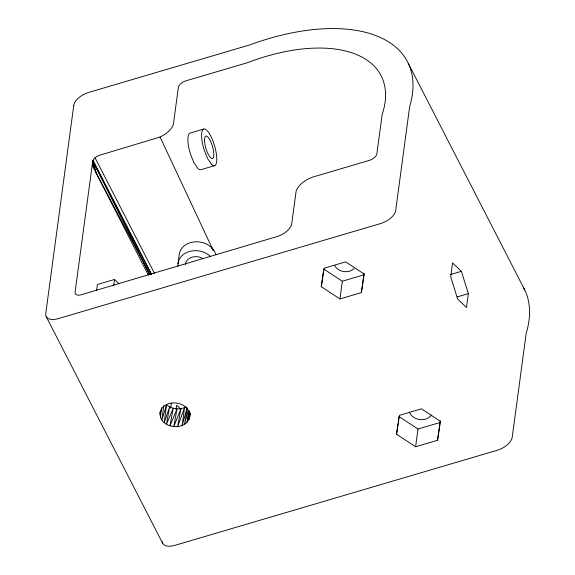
<?xml version="1.0" encoding="UTF-8"?>
<svg xmlns="http://www.w3.org/2000/svg" width="575" height="575" viewBox="0 0 575 575"><rect width="100%" height="100%" fill="white"/><g stroke="black" fill="none" stroke-linecap="round" stroke-linejoin="round"><path stroke-width="0.86" d="M189.98 412.857C191.475 433.068 155.897 429.906 160.432 410.514M160.447 417.055L161.661 407.697M163.774 405.576L161.898 420.037L166.549 404.793C171.882 409.184 180.004 410.313 186.07 406.82M166.549 404.793L164.234 422.661L169.611 406.87L166.455 424.35L173.19 408.272L169.934 425.917L177.035 408.89L173.751 426.729L180.902 408.696L177.632 426.722L184.51 407.689L182.167 425.55L187.155 407.653M190.016 413.684L189.664 416.35C190.167 400.301 161.575 397.555 159.987 413.921M96.571 290.519L97.376 284.524L114.526 279.464L119.068 283.806M113.721 285.466L114.526 279.464M177.998 263.803L179.184 254.933A18.608 14.907 7.7 0 1 207.992 244.828L211.399 247.437M170.689 408.221L171.379 403.068M176.072 409.486L176.647 405.188L181.017 409.364M321.31 286.738L324.149 268.216L345.604 261.884L364.227 274.081L361.395 292.61L339.933 298.935L321.31 286.738L323.222 272.557M323.459 270.782L323.696 269.007L342.319 281.204L363.781 274.879L364.047 273.111M339.933 298.935L342.319 281.204M361.395 292.61L363.781 274.879M396.57 434.269L399.467 415.323L421.418 408.854L440.464 421.324L437.561 440.27L415.617 446.739L396.57 434.269L398.001 423.631M398.238 421.856L398.957 416.537L418.003 429.007L439.947 422.539L440.213 420.814M415.617 446.739L418.003 429.007M437.561 440.27L439.947 422.539M468.345 293.638L466.483 307.51L457.65 299.079L450.692 276.783L452.554 262.919L461.387 271.342L468.345 293.638L457.204 296.923M189.779 413.181L188.888 419.383L189.786 413.31M188.931 410.643L187.148 422.107L189.441 411.01M187.191 408.573L184.568 424.336L188.212 410.507M151.577 274.828L92.776 160.964L75.045 292.33A7.446 3.896 -27.2 0 0 81.312 294.731L276.827 236.648A15 7.842 -27.2 0 0 291.733 223.704L295.852 193.121A18.12 9.466 -27.2 0 1 313.979 176.705L369.409 160.353A7.475 3.903 -27.2 0 0 376.862 153.899L382.152 114.59A142.14 74.268 -27.2 0 0 247.509 62.675L185.818 80.867A7.475 3.903 -27.2 0 0 178.365 87.321L173.65 122.346A18.12 9.466 -27.2 0 1 160.073 137.03L100.093 155.106A7.475 3.903 -27.2 0 0 93.028 160.346L92.776 160.964L96.154 172.982L149.931 274.584M203.5 129.116L189.786 133.156A19.119 5.577 73.6 0 0 190.426 153.956L193.947 162.725L197.879 168.453A19.119 5.577 73.6 0 0 201.164 169.611L214.885 165.564M450.239 274.627L461.387 271.342M92.776 160.964L149.859 274.62M408.257 63.307L524.795 290.052M95.069 157.838L154.567 273.607M93.028 160.346L151.699 274.519M46.316 316.897L162.847 543.641M92.151 165.162L148.364 275.102M144.052 263.487L149.665 274.728M212.728 249.794L211.636 247.573L214.331 250.952L215.891 254.718M160.073 137.03L213.361 250.75M96.154 172.982L92.64 161.561L92.697 166.232M93.473 167.756L92.64 161.561L92.827 166.491M162.222 541.679A14.95 7.813 -27.2 0 0 174.778 545.38L497.296 450.261A15.015 7.842 -27.2 0 0 512.21 437.309L526.211 333.22A171.652 89.686 -27.2 0 0 523.236 287.062M178.034 266.153A18.608 14.907 7.7 0 1 189.168 251.562A18.608 14.907 7.7 0 1 210.443 256.443M185.351 264.536A11.213 8.984 7.7 0 1 202.709 258.448M354.085 268.525A11.213 8.984 7.7 0 1 334.866 265.715M431.487 414.992A11.96 9.581 7.7 0 1 419.7 419.57A11.96 9.581 7.7 0 1 409.429 412.138M73.765 105.34L45.727 313.806A14.95 7.813 -27.2 0 0 58.248 318.629L380.765 223.51A15.015 7.842 -27.2 0 0 395.679 210.565L409.68 106.468A171.652 89.686 -27.2 0 0 249.902 44.879L88.672 92.431A14.95 7.813 -27.2 0 0 73.765 105.34M211.6 164.407L207.668 158.678L204.147 149.91A19.119 5.577 73.6 0 1 204.463 128.944A19.119 5.577 73.6 0 1 215.884 151.16A19.119 5.577 73.6 0 1 211.6 164.407M204.528 140.544A11.737 3.421 73.6 0 0 211.765 158.556A11.737 3.421 73.6 0 0 211.277 142.923A11.737 3.421 73.6 0 0 204.528 140.544"/></g></svg>
